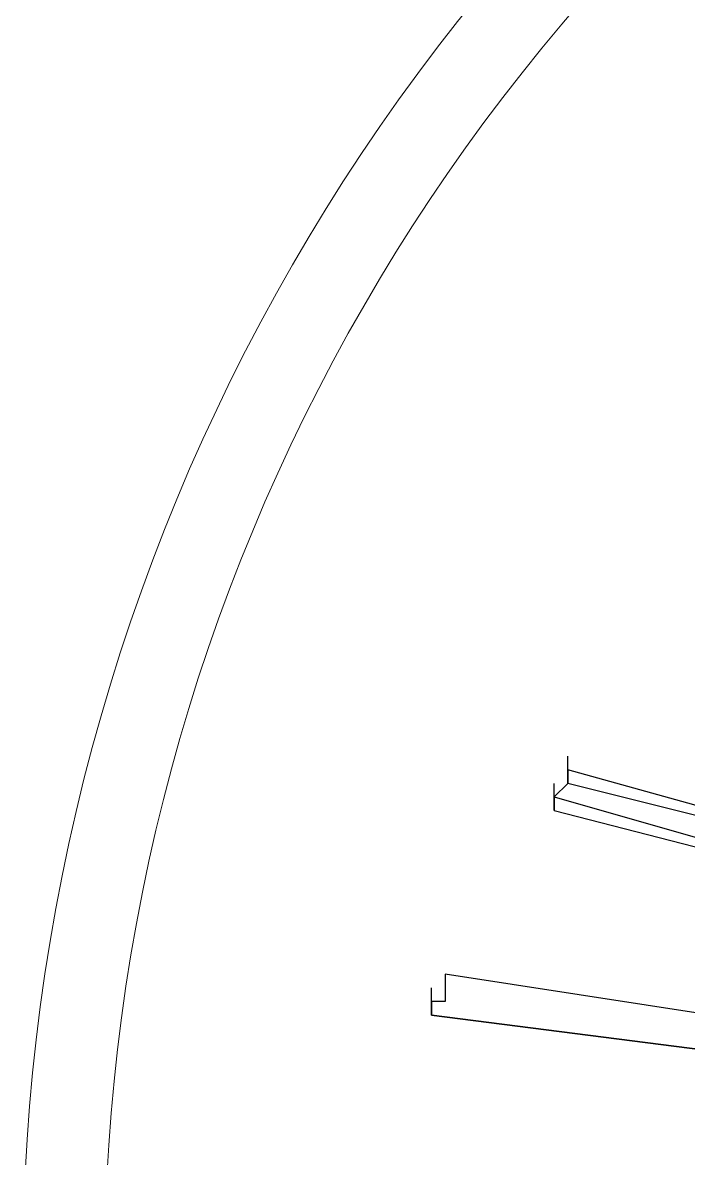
# Model space of a CAD drawing. Header units: inches. Extents: x 3324238 to 135265466, y -1036581 to 20094598.
# Drawn here: x 3353716.87 to 3353720.81, y -519025.39 to -519018.68 of the extents above; entities that cross this region are included whole.
import ezdxf

# ---------------------------------------------------------------- set-up
doc = ezdxf.new("R2010")
doc.units = ezdxf.units.IN
doc.header["$MEASUREMENT"] = 0
doc.layers.add('PDF_Geometry', color=7, linetype='Continuous')

msp = doc.modelspace()

# ---------------------------------------------------------------- linework, layer by layer
at = {"layer": 'PDF_Geometry', "color": 32, "lineweight": 13, "true_color": 0xdd6e00}
msp.add_lwpolyline([(3353740.2386, -519026.0718, 1.00015), (3353717.3563, -519026.0718), (3353717.3563, -519077.0734)], format="xyb", dxfattribs=at)
at = {"layer": 'PDF_Geometry', "lineweight": 25}
for points in [[(3353720.0957, -519023.0906), (3353720.0957, -519023.1712), (3353720.0957, -519023.0906), (3353720.0957, -519023.0101)], [(3353722.9963, -519023.8963), (3353720.0957, -519023.0906)], [(3353722.9963, -519023.8964), (3353720.0957, -519023.1712), (3353720.0152, -519023.2518), (3353720.0152, -519023.3324), (3353722.8352, -519024.0575)], [(3353720.0152, -519023.2518), (3353720.0152, -519023.1712)], [(3353720.0152, -519023.3323), (3353720.0152, -519023.2518)], [(3353720.0152, -519023.2518), (3353722.8352, -519024.0575)], [(3353722.5129, -519024.7826), (3353719.3706, -519024.2992), (3353719.3706, -519024.3798), (3353719.3706, -519024.4604), (3353719.29, -519024.4604), (3353719.29, -519024.5409), (3353719.29, -519024.4604), (3353719.29, -519024.3798)], [(3353722.5935, -519024.5409), (3353722.5935, -519024.6215), (3353722.5935, -519024.5409), (3353722.5935, -519024.6215), (3353722.5935, -519024.5409), (3353722.5935, -519024.6215), (3353722.5935, -519024.5409), (3353722.5935, -519024.6215), (3353722.5935, -519024.5409), (3353722.5935, -519024.6215), (3353722.5129, -519024.6215), (3353722.5129, -519024.7021), (3353722.5129, -519024.7826), (3353719.3706, -519024.2992)], [(3353719.29, -519024.5409), (3353719.29, -519024.4603)], [(3353722.4323, -519024.8632), (3353722.4323, -519024.9438), (3353722.4323, -519024.8632), (3353722.4323, -519024.9438), (3353722.4323, -519024.8632), (3353722.4323, -519024.9438), (3353722.4323, -519024.8632), (3353722.4323, -519024.9438), (3353722.4323, -519024.8632), (3353722.4323, -519024.9438), (3353722.4323, -519025.0243), (3353722.4323, -519025.1049), (3353722.4323, -519025.0243), (3353722.4323, -519025.1049), (3353722.4323, -519025.0243), (3353722.4323, -519025.1049), (3353722.4323, -519025.0243), (3353722.4323, -519025.1049), (3353722.4323, -519025.0243), (3353722.4323, -519024.9438), (3353719.29, -519024.5409), (3353719.29, -519024.4603)], [(3353719.29, -519024.5409), (3353722.4323, -519024.9438)]]:
    msp.add_lwpolyline(points, dxfattribs=at)
at = {"layer": 'PDF_Geometry', "color": 32, "lineweight": 13, "true_color": 0xdd6e00}
msp.add_arc((3353728.7974, -519026.0638), 11.9246, 359.96181, 180.03819, dxfattribs=at)

doc.saveas('drawing.dxf')
